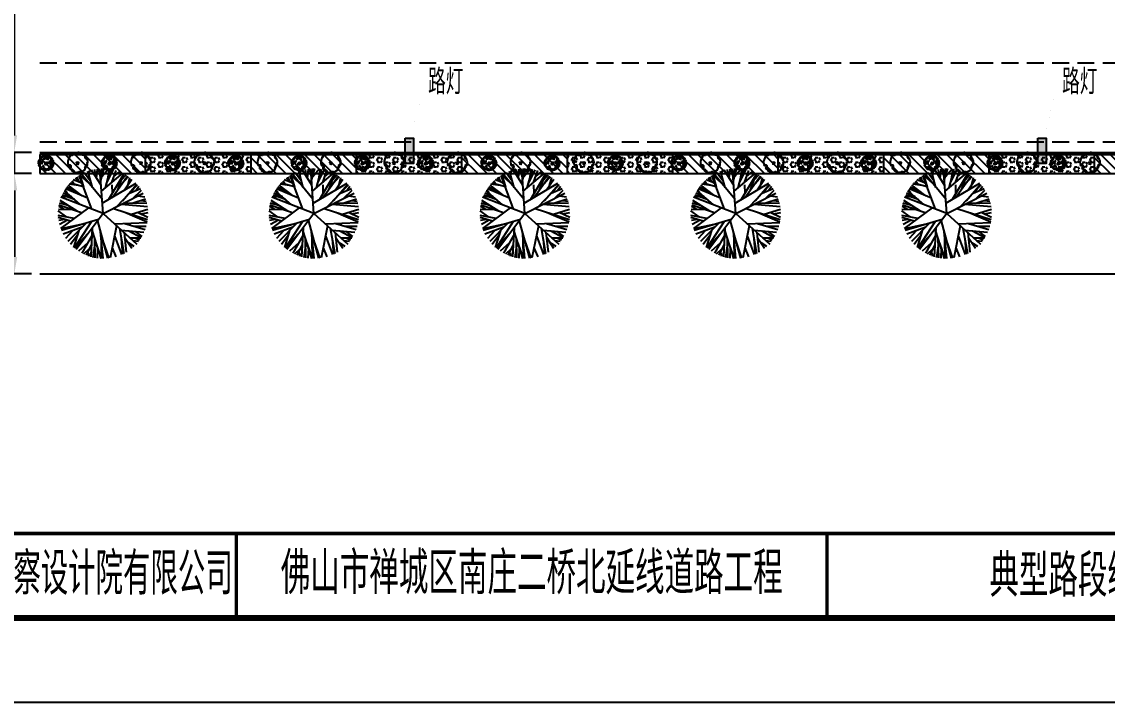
# Model space of a CAD drawing. Extents: x 941299 to 942979, y 2579300 to 2579597.
# Drawn here: x 942628.3 to 942757, y 2579299.9 to 2579380.5 of the extents above; entities that cross this region are included whole.
import ezdxf
from ezdxf.enums import TextEntityAlignment as Align

# ---------------------------------------------------------------- set-up
doc = ezdxf.new("R2010")
doc.units = 0
doc.linetypes.add('HIDDEN', pattern=[0.375, 0.25, -0.125])
doc.layers.get('0').update_dxf_attribs({"linetype": 'CONTINUOUS'})
doc.layers.get('Defpoints').update_dxf_attribs({"linetype": 'CONTINUOUS'})
for name, color, linetype in [('fz', 7, 'CONTINUOUS'), ('图框', 7, 'CONTINUOUS'), ('家具小品', 12, 'CONTINUOUS'), ('尺寸标注', 2, 'CONTINUOUS'), ('文字', 7, 'CONTINUOUS'), ('绿化工程', 3, 'CONTINUOUS'), ('路缘石', 37, 'CONTINUOUS')]:
    doc.layers.add(name, color=color, linetype=linetype)
doc.styles.get("Standard").update_dxf_attribs({"font": 'simplex1.shx', "width": 0.7, "bigfont": 'hztxt.shx'})
doc.dimstyles.new('比例1：400', dxfattribs={"dimtxt": 3, "dimasz": 2, "dimexe": 2, "dimexo": 1, "dimgap": 0.5, "dimtad": 1, "dimlfac": 40, "dimzin": 13, "dimdsep": 46, "dimtxsty": 'Standard', "dimcen": -0.09, "dimclrd": 4, "dimclre": 4, "dimclrt": 256, "dimaunit": 1, "dimadec": 0, "dimazin": 0, "dimtfac": 0.0005, "dimtix": 1, "dimtmove": 2, "dimatfit": 3, "dimfxl": 0, "dimtolj": 1, "dimtzin": 13, "dimlwd": -1, "dimlwe": -1, "dimarcsym": 0})
pattern_1 = [(142.3172852, (94.9497488, -117.595341), (-0.00091693247, -0.001187111977), [])]

# ---------------------------------------------------------------- blocks, each defined once
blk = doc.blocks.new('*D74')
at = {"layer": 'Defpoints', "color": 0}
for p in [(942630.42, 2579394.38), (942627.39, 2579365.01), (942630.42, 2579365.01)]:
    blk.add_point(p, dxfattribs=at)
at = {"layer": 'fz', "color": 4}
for p, q in [((942629.42, 2579394.38), (942625.39, 2579394.38)), ((942627.39, 2579392.38), (942627.39, 2579367.01)), ((942629.42, 2579365.01), (942625.39, 2579365.01))]:
    blk.add_line(p, q, dxfattribs=at)
for points in [[(942627.06, 2579392.38), (942627.72, 2579392.38), (942627.39, 2579394.38)], [(942627.06, 2579367.01), (942627.72, 2579367.01), (942627.39, 2579365.01)]]:
    blk.add_solid(points, dxfattribs=at)
at = {"layer": 'fz', "insert": (942625.39, 2579379.69), "char_height": 3, "attachment_point": 5, "rotation": 90}
blk.add_mtext('\\A1;1175', dxfattribs=at)
blk = doc.blocks.new('*D75')
at = {"layer": 'Defpoints', "color": 0}
for p in [(942630.42, 2579365.01), (942627.39, 2579362.51), (942630.42, 2579362.51)]:
    blk.add_point(p, dxfattribs=at)
at = {"layer": 'fz', "color": 4}
for p, q in [((942627.39, 2579367.01), (942627.39, 2579369.01)), ((942629.42, 2579365.01), (942625.39, 2579365.01)), ((942627.39, 2579365.01), (942627.39, 2579362.51)), ((942629.42, 2579362.51), (942625.39, 2579362.51)), ((942627.39, 2579360.51), (942627.39, 2579358.51))]:
    blk.add_line(p, q, dxfattribs=at)
for points in [[(942627.06, 2579367.01), (942627.72, 2579367.01), (942627.39, 2579365.01)], [(942627.06, 2579360.51), (942627.72, 2579360.51), (942627.39, 2579362.51)]]:
    blk.add_solid(points, dxfattribs=at)
at = {"layer": 'fz', "insert": (942625.39, 2579363.76), "char_height": 3, "attachment_point": 5, "rotation": 90}
blk.add_mtext('\\A1;100', dxfattribs=at)
blk = doc.blocks.new('*D76')
at = {"layer": 'Defpoints', "color": 0}
for p in [(942630.42, 2579362.51), (942627.4, 2579350.63), (942630.42, 2579350.63)]:
    blk.add_point(p, dxfattribs=at)
at = {"layer": 'fz', "color": 4}
for p, q in [((942629.42, 2579362.51), (942625.4, 2579362.51)), ((942627.4, 2579360.51), (942627.4, 2579352.63)), ((942629.42, 2579350.63), (942625.4, 2579350.63))]:
    blk.add_line(p, q, dxfattribs=at)
for points in [[(942627.07, 2579360.51), (942627.74, 2579360.51), (942627.4, 2579362.51)], [(942627.07, 2579352.63), (942627.74, 2579352.63), (942627.4, 2579350.63)]]:
    blk.add_solid(points, dxfattribs=at)
at = {"layer": 'fz', "insert": (942625.4, 2579356.57), "char_height": 3, "attachment_point": 5, "rotation": 90}
blk.add_mtext('\\A1;475', dxfattribs=at)
blk = doc.blocks.new('series')
at = {"width": 0.75}
for tag, height, p in [('页码', 4, (-35, -19)), ('图名', 5, (-220, -282)), ('图号', 5, (-20, -282))]:
    blk.add_attdef(tag, text='', height=height, dxfattribs=at).set_placement(p, align=Align.MIDDLE_CENTER)
blk = doc.blocks.new('qf')
at = {"layer": '绿化工程'}
for p, q in [((-1.31, 2.09), (-0.28, 5.32)), ((-1.01, 3.83), (-1.21, 5.19)), ((-1.03, 2.97), (-0.99, 5.23)), ((-0.85, 3.51), (-0.21, 5.31)), ((-0.66, 4.12), (-0.71, 5.28)), ((-0.67, 0.88), (0.54, 5.3)), ((-0.33, 2.13), (-0.03, 5.33)), ((-0.24, 3.04), (-0.21, 5.31)), ((-0.05, 3.15), (0.69, 5.28)), ((1.6, 1.45), (0.84, 5.26)), ((-2.89, 2), (-3.51, 4)), ((-1.37, 0.95), (-3.42, 4.08)), ((-1.5, 1.99), (-3.4, 4.1)), ((0, 0), (-3.21, 4.25)), ((-1.81, 3.45), (-2.92, 4.46)), ((-1.34, 2.61), (-2.52, 4.69)), ((-1.64, 4.19), (-2.31, 4.8)), ((-1.4, 3.71), (-2.02, 4.93)), ((-1.81, 4.52), (-1.73, 5.04)), ((-1.45, 4.61), (-1.58, 5.09)), ((-1.29, 1.7), (-1.47, 5.12)), ((1.08, 4.05), (1.52, 5.11)), ((1.36, 2.64), (2.19, 4.86)), ((1.93, 1.74), (2.46, 4.73)), ((2.15, 2.98), (2.31, 4.8)), ((2.5, 2.25), (2.74, 4.57)), ((2.55, 2.8), (3.41, 4.09)), ((2.96, 3.41), (3.66, 3.87)), ((-3.58, 2.01), (-4.44, 2.94)), ((-2.06, 1.16), (-4.17, 3.31)), ((-3.08, 2.61), (-3.87, 3.66)), ((0, 0), (4.02, 3.63)), ((3.07, 2.04), (4.52, 2.82)), ((3.17, 2.86), (4.49, 2.86)), ((3.51, 3.17), (4.2, 3.27)), ((3.77, 2.86), (4.33, 3.1)), ((3.79, 2.11), (4.58, 2.71)), ((-4.22, 0.78), (-5.16, 1.31)), ((-1.74, -0.68), (-5.03, 1.75)), ((-2.06, 1.16), (-5.01, 1.8)), ((-0.53, 0.7), (-4.93, 2.02)), ((-2.49, 1.6), (-4.73, 2.45)), ((2.16, 1.95), (4.84, 2.22)), ((2.58, 1.18), (4.99, 1.87)), ((3.71, 1.5), (5.11, 1.49)), ((-3.42, 0.57), (-5.32, 0.21)), ((-4.33, 0.39), (-5.32, -0.33)), ((-3.85, 0.88), (-5.31, 0.47)), ((-4.55, 0.69), (-5.26, 0.82)), ((0, 0), (-5.01, -1.96)), ((0, 0), (-0.38, -5.32)), ((0, 0), (4.75, -2.42)), ((1.22, -0.62), (5.28, 0.69)), ((1.36, 1.23), (5.22, 1.07)), ((2.58, -0.18), (5.24, 0.98)), ((3.38, 0.07), (5.3, -0.53)), ((4.08, -0.15), (5.31, 0.41)), ((4.5, 0.04), (5.33, -0.12)), ((-3.58, -0.44), (-5.3, -0.49)), ((-4.63, -0.47), (-5.26, -0.83)), ((-2.54, -0.09), (-5.23, -1.01)), ((-4.15, -0.95), (-5.18, -1.24)), ((-3.09, -0.28), (-5.09, -1.56)), ((-2.7, -1.06), (-4.59, -2.71)), ((-1.33, -0.52), (-2.82, -4.52)), ((-0.09, -1.25), (3.92, -3.6)), ((1.62, -0.83), (4.08, -3.42)), ((2.17, -1.11), (5.26, -0.83)), ((2.52, -1.28), (5.18, -1.23)), ((3.56, -1.26), (5.03, -1.74)), ((-4.3, -1.68), (-4.89, -2.12)), ((-3.39, -1.65), (-4.85, -2.2)), ((-3.75, -1.97), (-4.75, -2.4)), ((-4.25, -2.41), (-4.52, -2.81)), ((-1.82, -1.83), (-4.44, -2.94)), ((-2.9, -2.29), (-4.29, -3.15)), ((-2.47, -2.11), (-4.13, -3.37)), ((-0.12, -1.69), (-2.56, -4.67)), ((0.69, -1.7), (2.45, -4.67)), ((1.1, -2.4), (1.08, -3.4)), ((1.14, -1.97), (2.91, -4.46)), ((2.29, -1.53), (4.01, -3.5)), ((3.13, -2.42), (4.43, -2.97)), ((3.51, -1.79), (4.54, -2.78)), ((4.1, -2.09), (4.94, -1.99)), ((4.44, -1.55), (5.12, -1.46)), ((-2.92, -3.33), (-4.02, -3.5)), ((-2.31, -3.16), (-3.92, -3.61)), ((-3.39, -3.4), (-3.67, -3.86)), ((-2.71, -3.68), (-3.53, -3.99)), ((-2.4, -3.4), (-3.27, -4.2)), ((-2.74, -4.57), (-2.31, -3.16)), ((-1.66, -3.57), (-2.74, -4.57)), ((-1.49, -3.86), (-2.23, -4.84)), ((-1.27, -3.1), (-1.81, -5.01)), ((-0.24, -3.35), (-1.36, -5.15)), ((-0.19, -2.67), (2.33, -4.79)), ((0.28, -3.06), (0.89, -5.25)), ((0.45, -3.66), (1.21, -5.19)), ((1.03, -3.69), (1.54, -5.1)), ((1.75, -2.83), (2.47, -4.72)), ((2.28, -3.58), (3.01, -4.4)), ((2.58, -2.82), (3.42, -4.08)), ((2.93, -3.33), (3.18, -4.28)), ((3.88, -2.74), (4.23, -3.24)), ((-2.92, -3.88), (-3.07, -4.36)), ((-1.65, -4.43), (-1.57, -5.09)), ((-0.9, -4.42), (-0.99, -5.23)), ((-0.77, -4.21), (-0.67, -5.28)), ((-0.3, -4.3), (-0.54, -5.3)), ((-0.28, -3.94), (0.12, -5.33)), ((-0.14, -4.4), (0.63, -5.29)), ((-0.05, -4.74), (-0.12, -5.33)), ((0.57, -4.1), (0.76, -5.27)), ((1.28, -4.4), (1.94, -4.96)), ((2.19, -3.98), (2.72, -4.58))]:
    blk.add_line(p, q, dxfattribs=at)
blk = doc.blocks.new('hjrz')
at = {"layer": '绿化工程'}
blk.add_lwpolyline([(-1.17, -0.23, -0.109796), (-1.09, 0.32), (-1.01, 0.32), (-0.97, 0.21), (-0.89, 0.24), (-0.87, 0.3), (-0.92, 0.33), (-0.92, 0.3), (-0.87, 0.24), (-0.86, 0.38), (-0.8, 0.39), (-0.77, 0.35), (-0.8, 0.36), (-0.86, 0.43), (-0.85, 0.48), (-0.77, 0.54), (-0.76, 0.45), (-0.82, 0.49), (-0.86, 0.57), (-0.93, 0.55), (-0.94, 0.61), (-0.93, 0.66), (-0.91, 0.7), (-0.79, 0.76), (-0.74, 0.74), (-0.64, 0.79), (-0.63, 0.88), (-0.69, 0.87), (-0.68, 0.8), (-0.64, 0.84), (-0.6, 0.76), (-0.63, 0.76), (-0.69, 0.9), (-0.68, 0.92), (-0.59, 0.94), (-0.58, 0.84), (-0.57, 0.85), (-0.45, 0.92), (-0.45, 1), (-0.51, 0.97), (-0.51, 1.02), (-0.3, 1.09), (-0.11, 1.12), (-0.06, 1.08), (-0.02, 1.1), (-0.02, 1.17), (0.04, 1.15), (0.06, 1.12), (0.06, 1.09), (0.1, 1.09), (0.16, 1.13), (0.19, 1.07), (0.18, 1.09), (0.16, 1.12), (0.23, 1.11), (0.25, 1.09), (0.18, 1.03), (0.24, 1.02), (0.28, 1.02), (0.24, 1.1), (0.21, 1.08), (0.26, 1.07), (0.31, 1.1), (0.35, 1.11), (0.42, 1.08), (0.87, 0.8), (0.95, 0.63), (0.93, 0.63), (0.88, 0.63), (0.89, 0.55), (0.92, 0.5), (0.93, 0.47), (0.98, 0.53), (0.95, 0.51), (0.95, 0.47), (0.96, 0.46), (0.98, 0.43), (1.03, 0.45), (1.01, 0.51), (0.98, 0.48), (0.96, 0.53), (0.92, 0.42), (0.95, 0.37), (1.01, 0.37), (0.99, 0.24), (1.01, 0.22), (1.07, 0.21), (1.08, 0.22), (1.07, 0.3), (1.04, 0.28), (1.04, 0.24), (1.09, 0.29), (1.11, 0.27), (1.17, 0.25), (1.19, 0.13), (1.17, 0.03), (1.14, 0.05), (1.15, -0.04), (1.17, -0.08), (1.22, -0.07), (1.22, -0.12), (1.2, -0.2), (1.1, -0.54), (1.06, -0.51), (0.99, -0.5), (0.92, -0.55), (0.92, -0.55), (0.94, -0.64), (0.95, -0.72), (0.97, -0.71), (0.97, -0.69), (0.94, -0.69), (0.88, -0.69), (0.89, -0.75), (0.89, -0.72), (0.91, -0.75), (0.91, -0.82), (0.86, -0.85), (0.85, -0.8), (0.84, -0.77), (0.9, -0.81), (0.85, -0.93), (0.7, -0.97), (0.69, -0.92), (0.6, -0.93), (0.6, -0.97), (0.55, -1.01), (0.65, -1.09), (0.49, -1.2), (0.37, -1.18), (0.35, -1.04), (0.25, -1.12), (0.26, -1.18), (0.29, -1.16), (0.28, -1.15), (0.19, -1.2), (0.19, -1.25), (0.04, -1.25), (-0.53, -1.14), (-0.58, -1.05), (-0.54, -0.97), (-0.56, -0.95), (-0.62, -0.88), (-0.63, -0.88), (-0.62, -0.93), (-0.71, -0.96), (-0.75, -0.92), (-0.75, -0.91), (-0.72, -0.91), (-0.71, -1.03), (-0.74, -0.97), (-0.77, -0.94), (-0.92, -0.82), (-0.96, -0.59), (-0.99, -0.63), (-0.97, -0.67), (-0.9, -0.71), (-0.99, -0.74), (-1.05, -0.59)], format="xyb", close=True, dxfattribs=at)
blk.add_lwpolyline([(0.02, -0.12, 0.341229), (-0.15, -0.05, 0.378084), (-0.07, 0.13, 0.605877), (0.07, 0.17, 0.18944), (0.16, -0.06, 0.643209), (0.02, -0.12, 2.233797)], format="xyb", dxfattribs=at)
for points, const_width in [([(0, -0.03, 1), (0, 0.03, 1)], 0.0533), ([(0, -0.02, 1), (0, 0.02, 1)], 0.0426)]:
    blk.add_lwpolyline(points, format="xyb", close=True, dxfattribs=dict(at, const_width=const_width))
blk = doc.blocks.new('mdj')
at = {"layer": '绿化工程'}
h = blk.add_hatch(dxfattribs=at)
h.set_pattern_fill('ANSI31', color=256, scale=0.012, angle=97.3173, style=0)
h.set_pattern_definition(pattern_1)
h.paths.add_polyline_path([(-0.04, 0.02), (-0.04, 0.03), (-0.06, 0.06), (-0.12, 0.07), (-0.06, 0.05)])
h = blk.add_hatch(dxfattribs=at)
h.set_pattern_fill('ANSI31', color=256, scale=0.012, angle=97.3173, style=0)
h.set_pattern_definition(pattern_1)
h.paths.add_polyline_path([(0.08, 0.04), (0.09, 0.01), (0.11, 0.02), (0.15, -0.01), (0.16, -0.07), (0.2, -0.07), (0.16, -0.07), (0.15, 0), (0.12, 0.03), (0.09, 0.02), (0.09, 0.04), (0.03, 0.08), (0, 0.06), (-0.02, 0.07), (-0.03, 0.06), (0, 0.06), (0.02, 0.07)])
h = blk.add_hatch(dxfattribs=at)
h.set_pattern_fill('ANSI31', color=256, scale=0.001429, angle=97.3173, style=0)
h.set_pattern_definition([(142.31728521, (2384.9952265, -2720.125612), (-0.002772629134, -0.0035896005024), [])])
h.paths.add_polyline_path([(-0.01, -0.03), (0.02, -0.03), (0.02, -0.03), (0.02, -0.01), (0.02, 0.02), (0, 0.03), (-0.02, 0.02), (-0.03, 0)])
for points in [[(-0.78, 0.08), (-0.85, 0.07), (-0.87, 0.11), (-0.88, 0.06), (-0.86, 0), (-0.86, -0.04), (-0.89, -0.04), (-0.88, -0.17), (-0.84, -0.18), (-0.83, -0.23), (-0.86, -0.22), (-0.83, -0.31), (-0.78, -0.36), (-0.76, -0.42), (-0.73, -0.39), (-0.74, -0.34), (-0.72, -0.32), (-0.68, -0.36), (-0.64, -0.35), (-0.58, -0.45), (-0.62, -0.45), (-0.59, -0.48), (-0.64, -0.53), (-0.66, -0.52), (-0.67, -0.57), (-0.5, -0.74), (-0.49, -0.69), (-0.52, -0.65), (-0.51, -0.64), (-0.47, -0.65), (-0.43, -0.65), (-0.41, -0.68), (-0.41, -0.73), (-0.37, -0.76), (-0.35, -0.8), (-0.25, -0.82), (-0.22, -0.79), (-0.23, -0.75), (-0.27, -0.75), (-0.26, -0.69), (-0.2, -0.7), (-0.2, -0.67), (-0.16, -0.66), (-0.11, -0.69), (-0.06, -0.71), (0.02, -0.74), (0.02, -0.78), (-0.04, -0.78), (-0.09, -0.73), (-0.11, -0.8), (-0.17, -0.82), (-0.14, -0.87), (0.02, -0.87), (0.03, -0.82), (0.09, -0.83), (0.11, -0.87), (0.19, -0.84), (0.17, -0.77), (0.1, -0.77), (0.11, -0.73), (0.17, -0.73), (0.16, -0.71), (0.21, -0.68), (0.22, -0.71), (0.31, -0.7), (0.31, -0.75), (0.31, -0.77), (0.36, -0.75), (0.35, -0.73), (0.38, -0.71), (0.36, -0.68), (0.43, -0.66), (0.45, -0.78), (0.55, -0.71), (0.54, -0.65), (0.59, -0.61), (0.62, -0.64), (0.69, -0.57), (0.73, -0.45), (0.67, -0.41), (0.61, -0.42), (0.61, -0.48), (0.59, -0.47), (0.55, -0.45), (0.59, -0.35), (0.56, -0.35), (0.63, -0.13), (0.65, -0.19), (0.68, -0.19), (0.69, -0.14), (0.7, -0.19), (0.72, -0.18), (0.74, -0.04), (0.71, -0.01), (0.73, 0.05), (0.77, 0.04), (0.77, 0), (0.76, -0.14), (0.79, -0.17), (0.73, -0.24), (0.67, -0.31), (0.7, -0.35), (0.79, -0.3), (0.81, -0.33), (0.85, -0.22), (0.83, -0.2), (0.84, -0.14), (0.88, -0.14), (0.9, -0.02), (0.85, -0.01), (0.86, 0.1), (0.89, 0.06), (0.87, 0.19), (0.84, 0.16), (0.81, 0.24), (0.85, 0.25), (0.82, 0.4), (0.78, 0.39), (0.77, 0.35), (0.76, 0.34), (0.77, 0.26), (0.75, 0.27), (0.75, 0.24), (0.72, 0.23), (0.73, 0.13), (0.69, 0.13), (0.7, 0.07), (0.65, 0.06), (0.64, 0.19), (0.6, 0.17), (0.58, 0.29), (0.53, 0.27), (0.51, 0.38), (0.47, 0.4), (0.49, 0.43), (0.4, 0.51), (0.35, 0.51), (0.35, 0.57), (0.41, 0.55), (0.42, 0.57), (0.39, 0.6), (0.39, 0.64), (0.42, 0.63), (0.49, 0.53), (0.52, 0.54), (0.53, 0.49), (0.58, 0.46), (0.56, 0.42), (0.64, 0.29), (0.69, 0.31), (0.69, 0.41), (0.64, 0.47), (0.67, 0.48), (0.7, 0.43), (0.73, 0.44), (0.73, 0.49), (0.76, 0.5), (0.65, 0.67), (0.6, 0.65), (0.48, 0.69), (0.52, 0.71), (0.5, 0.75), (0.47, 0.75), (0.45, 0.77), (0.37, 0.82), (0.29, 0.87), (0.26, 0.82), (0.28, 0.76), (0.32, 0.76), (0.32, 0.74), (0.35, 0.72), (0.36, 0.68), (0.34, 0.69), (0.27, 0.73), (0.2, 0.71), (0.16, 0.77), (0.21, 0.78), (0.21, 0.82), (0.14, 0.85), (0.15, 0.87), (0.07, 0.9), (0.01, 0.9), (0, 0.86), (-0.03, 0.85), (-0.06, 0.88), (-0.2, 0.86), (-0.23, 0.82), (-0.22, 0.79), (-0.16, 0.77), (-0.13, 0.77), (-0.08, 0.77), (0, 0.77), (0.01, 0.68), (-0.06, 0.72), (-0.1, 0.72), (-0.14, 0.72), (-0.15, 0.66), (-0.3, 0.6), (-0.34, 0.63), (-0.3, 0.66), (-0.32, 0.69), (-0.27, 0.73), (-0.28, 0.76), (-0.36, 0.73), (-0.37, 0.77), (-0.42, 0.73), (-0.44, 0.76), (-0.53, 0.73), (-0.53, 0.68), (-0.56, 0.7), (-0.67, 0.59), (-0.65, 0.54), (-0.6, 0.59), (-0.51, 0.6), (-0.57, 0.54), (-0.53, 0.52), (-0.59, 0.45), (-0.61, 0.51), (-0.66, 0.47), (-0.68, 0.52), (-0.78, 0.43), (-0.76, 0.34), (-0.79, 0.33), (-0.82, 0.35), (-0.86, 0.21), (-0.81, 0.19), (-0.81, 0.14), (-0.77, 0.16), (-0.71, 0.17), (-0.72, 0.06), (-0.69, 0.06), (-0.67, 0), (-0.67, -0.11), (-0.72, -0.14), (-0.73, -0.01), (-0.76, -0.02), (-0.79, 0.08)], [(-0.4, -0.28), (-0.35, -0.25), (-0.32, -0.27), (-0.32, -0.24), (-0.35, -0.22), (-0.41, -0.09), (-0.43, -0.09), (-0.45, -0.07), (-0.45, -0.04), (-0.45, 0), (-0.45, 0.04), (-0.47, 0.05), (-0.48, 0.09), (-0.5, 0.08), (-0.52, 0.01), (-0.55, 0.01), (-0.55, -0.05), (-0.5, -0.08), (-0.5, -0.1), (-0.48, -0.22), (-0.42, -0.21), (-0.42, -0.25)], [(-0.39, 0.35), (-0.37, 0.41), (-0.24, 0.48), (-0.25, 0.42), (-0.24, 0.39), (-0.27, 0.37), (-0.3, 0.34), (-0.33, 0.35), (-0.35, 0.33), (-0.37, 0.34)], [(0.02, -0.03), (-0.01, -0.03), (-0.03, 0), (-0.02, 0.02), (0, 0.03), (0.02, 0.02), (0.02, -0.01), (0.02, -0.03)], [(0.39, -0.19), (0.43, -0.2), (0.44, -0.14), (0.48, -0.16), (0.5, -0.08), (0.5, -0.05), (0.53, -0.07), (0.53, -0.01), (0.5, -0.01), (0.5, 0.08), (0.47, 0.12), (0.45, 0.08), (0.47, -0.01), (0.47, -0.09), (0.44, -0.1), (0.41, -0.09)]]:
    blk.add_lwpolyline(points, close=True, dxfattribs=at)
for points in [[(-0.04, 0.02), (-0.06, 0.05), (-0.12, 0.07), (-0.12, 0.14), (-0.09, 0.14), (-0.04, 0.14), (-0.05, 0.19), (0.08, 0.18), (0.09, 0.14), (0.13, 0.12), (0.18, 0.13), (0.22, 0.04), (0.2, 0.04), (0.2, -0.07), (0.16, -0.07), (0.15, -0.01), (0.11, 0.02), (0.09, 0.01), (0.07, -0.06), (0.03, -0.06), (-0.03, -0.06), (-0.06, 0), (-0.04, 0.02), (-0.03, 0.06), (0, 0.06), (0.02, 0.07), (0.08, 0.04), (0.09, 0.01)], [(-0.04, 0.03), (-0.06, 0.06), (-0.12, 0.07)], [(0.01, -0.06), (0.06, -0.02), (0.05, 0.03), (0.01, 0.04), (-0.04, 0.04), (-0.04, 0.03)], [(-0.03, 0.06), (-0.02, 0.07), (0, 0.06), (0.03, 0.08), (0.09, 0.04), (0.09, 0.02), (0.12, 0.03), (0.15, 0), (0.16, -0.07), (0.2, -0.07)], [(0.06, -0.65), (0.13, -0.63), (0.13, -0.56), (0.05, -0.58), (0.05, -0.53), (0.15, -0.51), (0.2, -0.53), (0.26, -0.47), (0.24, -0.45), (0.26, -0.41), (0.23, -0.42), (0.12, -0.46), (0.01, -0.49), (-0.06, -0.48), (-0.07, -0.54), (-0.12, -0.51), (-0.16, -0.46), (-0.2, -0.47), (-0.26, -0.44), (-0.3, -0.48), (-0.24, -0.51), (-0.25, -0.53), (-0.12, -0.57), (-0.1, -0.63), (-0.04, -0.63), (-0.04, -0.64), (0, -0.65), (-0.03, -0.72)]]:
    blk.add_lwpolyline(points, dxfattribs=at)

msp = doc.modelspace()

# ---------------------------------------------------------------- hatches: boundary and pattern name
at = {"layer": 'fz'}
for points in [[(942673.72133, 2579366.691), (942674.69658, 2579366.691), (942674.69658, 2579363.69824), (942673.72133, 2579363.69824)], [(942748.72133, 2579366.691), (942749.69658, 2579366.691), (942749.69658, 2579363.69824), (942748.72133, 2579363.69824)]]:
    msp.add_hatch(color=1, dxfattribs=at).paths.add_polyline_path(points)
at = {"layer": '绿化工程'}
h = msp.add_hatch(dxfattribs=at)
h.set_pattern_fill('ANSI31', color=9, scale=0.25, style=0)
h.set_pattern_definition([(315, (0, 5158813.76275), (-0.56126600757, -0.56126600757), [])])
h.paths.add_polyline_path([(942630.4167, 2579364.76637), (942630.4167, 2579362.50637), (942642.9167, 2579362.50637), (942642.9167, 2579364.76637)])
h = msp.add_hatch(dxfattribs=at)
h.set_pattern_fill('HEX', color=9, scale=0.1, style=0)
h.set_pattern_definition([(0, (0, 5158813.76275), (0, -0.549926), [0.3175, -0.635]), (240, (0, 5158813.76275), (-0.4762498862, 0.274963), [0.3175, -0.635]), (300, (0.3175, 5158813.76275), (-0.4762498862, -0.274963), [0.3175, -0.635])])
h.paths.add_polyline_path([(942642.9167, 2579364.76637), (942642.9167, 2579362.50637), (942655.4167, 2579362.50637), (942655.4167, 2579364.76637)])
h = msp.add_hatch(dxfattribs=at)
h.set_pattern_fill('ANSI31', color=9, scale=0.25, style=0)
h.set_pattern_definition([(315, (25, 5158813.76275), (-0.56126600757, -0.56126600757), [])])
h.paths.add_polyline_path([(942655.4167, 2579364.76637), (942655.4167, 2579362.50637), (942667.9167, 2579362.50637), (942667.9167, 2579364.76637)])
h = msp.add_hatch(dxfattribs=at)
h.set_pattern_fill('HEX', color=9, scale=0.1, style=0)
h.set_pattern_definition([(0, (25, 5158813.76275), (0, -0.549926), [0.3175, -0.635]), (240, (25, 5158813.76275), (-0.4762498862, 0.274963), [0.3175, -0.635]), (300, (25.3175, 5158813.76275), (-0.4762498862, -0.274963), [0.3175, -0.635])])
h.paths.add_polyline_path([(942667.9167, 2579364.76637), (942667.9167, 2579362.50637), (942680.4167, 2579362.50637), (942680.4167, 2579364.76637)])
h = msp.add_hatch(dxfattribs=at)
h.set_pattern_fill('ANSI31', color=9, scale=0.25, style=0)
h.set_pattern_definition([(315, (50, 5158813.76275), (-0.56126600757, -0.56126600757), [])])
h.paths.add_polyline_path([(942680.4167, 2579364.76637), (942680.4167, 2579362.50637), (942692.9167, 2579362.50637), (942692.9167, 2579364.76637)])
h = msp.add_hatch(dxfattribs=at)
h.set_pattern_fill('HEX', color=9, scale=0.1, style=0)
h.set_pattern_definition([(0, (50, 5158813.76275), (0, -0.549926), [0.3175, -0.635]), (240, (50, 5158813.76275), (-0.4762498862, 0.274963), [0.3175, -0.635]), (300, (50.3175, 5158813.76275), (-0.4762498862, -0.274963), [0.3175, -0.635])])
h.paths.add_polyline_path([(942692.9167, 2579364.76637), (942692.9167, 2579362.50637), (942705.4167, 2579362.50637), (942705.4167, 2579364.76637)])
h = msp.add_hatch(dxfattribs=at)
h.set_pattern_fill('ANSI31', color=9, scale=0.25, style=0)
h.set_pattern_definition([(315, (75, 5158813.76275), (-0.56126600757, -0.56126600757), [])])
h.paths.add_polyline_path([(942705.4167, 2579364.76637), (942705.4167, 2579362.50637), (942717.9167, 2579362.50637), (942717.9167, 2579364.76637)])
h = msp.add_hatch(dxfattribs=at)
h.set_pattern_fill('HEX', color=9, scale=0.1, style=0)
h.set_pattern_definition([(0, (75, 5158813.76275), (0, -0.549926), [0.3175, -0.635]), (240, (75, 5158813.76275), (-0.4762498862, 0.274963), [0.3175, -0.635]), (300, (75.3175, 5158813.76275), (-0.4762498862, -0.274963), [0.3175, -0.635])])
h.paths.add_polyline_path([(942717.9167, 2579364.76637), (942717.9167, 2579362.50637), (942730.4167, 2579362.50637), (942730.4167, 2579364.76637)])
h = msp.add_hatch(dxfattribs=at)
h.set_pattern_fill('ANSI31', color=9, scale=0.25, style=0)
h.set_pattern_definition([(315, (100, 5158813.76275), (-0.56126600757, -0.56126600757), [])])
h.paths.add_polyline_path([(942730.4167, 2579364.76637), (942730.4167, 2579362.50637), (942742.9167, 2579362.50637), (942742.9167, 2579364.76637)])
h = msp.add_hatch(dxfattribs=at)
h.set_pattern_fill('HEX', color=9, scale=0.1, style=0)
h.set_pattern_definition([(0, (100, 5158813.76275), (0, -0.549926), [0.3175, -0.635]), (240, (100, 5158813.76275), (-0.4762498862, 0.274963), [0.3175, -0.635]), (300, (100.3175, 5158813.76275), (-0.4762498862, -0.274963), [0.3175, -0.635])])
h.paths.add_polyline_path([(942742.9167, 2579364.76637), (942742.9167, 2579362.50637), (942755.4167, 2579362.50637), (942755.4167, 2579364.76637)])
h = msp.add_hatch(dxfattribs=at)
h.set_pattern_fill('ANSI31', color=9, scale=0.25, style=0)
h.set_pattern_definition([(315, (125, 5158813.76275), (-0.56126600757, -0.56126600757), [])])
h.paths.add_polyline_path([(942755.4167, 2579364.76637), (942755.4167, 2579362.50637), (942767.9167, 2579362.50637), (942767.9167, 2579364.76637)])

# ---------------------------------------------------------------- linework, layer by layer
msp.add_lwpolyline([(942978.72533, 2579299.85013), (942978.72533, 2579596.85013), (942558.72533, 2579596.85013), (942558.72533, 2579299.85013)], close=True)
msp.add_lwpolyline([(942978.72533, 2579299.85013), (942978.72533, 2579596.85013), (942558.72533, 2579596.85013), (942558.72533, 2579299.85013)], close=True)
at = {"layer": 'fz', "color": 4}
for p, q in [((942630.4167, 2579365.00637), (942930.4167, 2579365.00637)), ((942630.4167, 2579362.50637), (942930.4167, 2579362.50637))]:
    msp.add_line(p, q, dxfattribs=at)
at = {"layer": 'fz', "color": 2}
for p, q in [((942630.4167, 2579365.00637), (942930.4167, 2579365.00637)), ((942630.4167, 2579362.50637), (942930.4167, 2579362.50637)), ((942630.4167, 2579350.63137), (942930.4167, 2579350.63137))]:
    msp.add_line(p, q, dxfattribs=at)
at = {"layer": 'fz', "color": 8}
for p, q in [((942630.4167, 2579364.76637), (942630.4167, 2579362.50637)), ((942642.9167, 2579364.76637), (942642.9167, 2579362.50637)), ((942655.4167, 2579364.76637), (942655.4167, 2579362.50637)), ((942667.9167, 2579364.76637), (942667.9167, 2579362.50637)), ((942680.4167, 2579364.76637), (942680.4167, 2579362.50637)), ((942692.9167, 2579364.76637), (942692.9167, 2579362.50637)), ((942705.4167, 2579364.76637), (942705.4167, 2579362.50637)), ((942717.9167, 2579364.76637), (942717.9167, 2579362.50637)), ((942730.4167, 2579364.76637), (942730.4167, 2579362.50637)), ((942742.9167, 2579364.76637), (942742.9167, 2579362.50637)), ((942755.4167, 2579364.76637), (942755.4167, 2579362.50637))]:
    msp.add_line(p, q, dxfattribs=at)
at = {"layer": '图框'}
for points, const_width in [([(942968.72533, 2579586.85013), (942588.72533, 2579586.85013), (942588.72533, 2579309.85013), (942968.72533, 2579309.85013), (942968.72533, 2579586.85013)], 0.7), ([(942588.72533, 2579319.85013), (942968.72533, 2579319.85013)], 0.4), ([(942653.72533, 2579319.85013), (942653.72533, 2579309.85013)], 0.4), ([(942723.72533, 2579309.85013), (942723.72533, 2579319.85013)], 0.4)]:
    msp.add_lwpolyline(points, dxfattribs=dict(at, const_width=const_width))
at = {"layer": '家具小品'}
for points in [[(942673.72133, 2579366.691), (942674.69658, 2579366.691), (942674.69658, 2579363.69824), (942673.72133, 2579363.69824)], [(942673.72133, 2579366.691), (942674.69658, 2579366.691), (942674.69658, 2579363.69824), (942673.72133, 2579363.69824)], [(942748.72133, 2579366.691), (942749.69658, 2579366.691), (942749.69658, 2579363.69824), (942748.72133, 2579363.69824)], [(942748.72133, 2579366.691), (942749.69658, 2579366.691), (942749.69658, 2579363.69824), (942748.72133, 2579363.69824)]]:
    msp.add_lwpolyline(points, close=True, dxfattribs=at)
at = {"layer": '尺寸标注', "color": 253, "linetype": 'HIDDEN', "ltscale": 8}
for p, q in [((942630.4167, 2579375.63137), (942930.4167, 2579375.63137)), ((942630.4167, 2579366.25637), (942930.4167, 2579366.25637))]:
    msp.add_line(p, q, dxfattribs=at)
at = {"layer": '尺寸标注', "const_width": 0.000955}
for points in [[(942674.13816, 2579366.00454), (942675.61854, 2579371.6057), (942681.45651, 2579371.6057)], [(942749.22428, 2579366.00454), (942750.70467, 2579371.6057), (942756.31372, 2579371.6057)]]:
    msp.add_lwpolyline(points, dxfattribs=at)
at = {"layer": '路缘石'}
msp.add_line((942630.4167, 2579364.76637), (942930.4167, 2579364.76637), dxfattribs=at)
for points in [[(942630.4167, 2579365.00637), (942870.4167, 2579365.00637)], [(942630.4167, 2579364.76637), (942870.4167, 2579364.76637)]]:
    msp.add_lwpolyline(points, dxfattribs=at)

# ---------------------------------------------------------------- block references
at = {"layer": 'fz', "xscale": -1, "rotation": 180}
for name, p in [('mdj', (942631.14403, 2579363.75637)), ('hjrz', (942634.89141, 2579363.75637)), ('mdj', (942638.64141, 2579363.75637)), ('hjrz', (942642.39141, 2579363.75637)), ('mdj', (942646.14141, 2579363.75637)), ('hjrz', (942649.89141, 2579363.75637)), ('mdj', (942653.64141, 2579363.75637)), ('hjrz', (942657.39141, 2579363.75637)), ('mdj', (942661.14141, 2579363.75637)), ('hjrz', (942664.89141, 2579363.75637)), ('mdj', (942668.64141, 2579363.75637)), ('hjrz', (942672.39141, 2579363.75637)), ('mdj', (942676.14141, 2579363.75637)), ('hjrz', (942679.89141, 2579363.75637)), ('mdj', (942683.64141, 2579363.75637)), ('hjrz', (942687.39141, 2579363.75637)), ('mdj', (942691.14141, 2579363.75637)), ('hjrz', (942694.89141, 2579363.75637)), ('mdj', (942698.64141, 2579363.75637)), ('hjrz', (942702.39141, 2579363.75637)), ('mdj', (942706.14141, 2579363.75637)), ('hjrz', (942709.89141, 2579363.75637)), ('mdj', (942713.64141, 2579363.75637)), ('hjrz', (942717.39141, 2579363.75637)), ('mdj', (942721.14141, 2579363.75637)), ('hjrz', (942724.89141, 2579363.75637)), ('mdj', (942728.64141, 2579363.75637)), ('hjrz', (942732.39141, 2579363.75637)), ('mdj', (942736.14141, 2579363.75637)), ('hjrz', (942739.89141, 2579363.75637)), ('mdj', (942743.64141, 2579363.75637)), ('hjrz', (942747.39141, 2579363.75637)), ('mdj', (942751.14141, 2579363.75637)), ('hjrz', (942754.89141, 2579363.75637)), ('qf', (942637.9167, 2579357.75637)), ('qf', (942662.9167, 2579357.75637)), ('qf', (942687.9167, 2579357.75637)), ('qf', (942712.9167, 2579357.75637)), ('qf', (942737.9167, 2579357.75637))]:
    msp.add_blockref(name, p, dxfattribs=at)
at = {"layer": '图框'}
ref = msp.add_blockref('series', (942978.72533, 2579596.85013), dxfattribs=at)
ref.add_attrib('图名', '典型路段绿化设计图', dxfattribs={"layer": '0', "height": 5, "width": 0.7}).set_placement((942758.72533, 2579314.85013), align=Align.MIDDLE_CENTER)

# ---------------------------------------------------------------- texts
for s, width, p in [('中交第四航务工程勘察设计院有限公司', 0.65, (942625.65617, 2579315.09858)), ('佛山市禅城区南庄二桥北延线道路工程', 0.7, (942688.72533, 2579315.16483))]:
    msp.add_text(s, height=5, dxfattribs=dict(at, width=width)).set_placement(p, align=Align.MIDDLE_CENTER)
at = {"layer": '文字', "width": 0.7}
for p in [(942676.44028, 2579371.88819), (942751.5965, 2579371.88819)]:
    msp.add_text('路灯', height=3, dxfattribs=at).set_placement(p)

# ---------------------------------------------------------------- dimensions: what is measured, and where the dimension line sits
at = {"layer": 'fz'}
for base, p1, p2, picture, middle in [((942627.39141, 2579365.00637), (942630.4167, 2579394.38137), (942630.4167, 2579365.00637), '*D74', (942625.39141, 2579379.69387)), ((942627.39141, 2579362.50637), (942630.4167, 2579365.00637), (942630.4167, 2579362.50637), '*D75', (942625.39141, 2579363.75637)), ((942627.40405, 2579350.63137), (942630.4167, 2579362.50637), (942630.4167, 2579350.63137), '*D76', (942625.40405, 2579356.56887))]:
    dim = msp.add_linear_dim(base=base, p1=p1, p2=p2, angle=90, dimstyle='比例1：400', override={"dimtxsty": 'Standard'}, dxfattribs=at)
    dim.commit()
    dim.dimension.update_dxf_attribs({"geometry": picture, "text_midpoint": middle})

doc.saveas('drawing.dxf')
